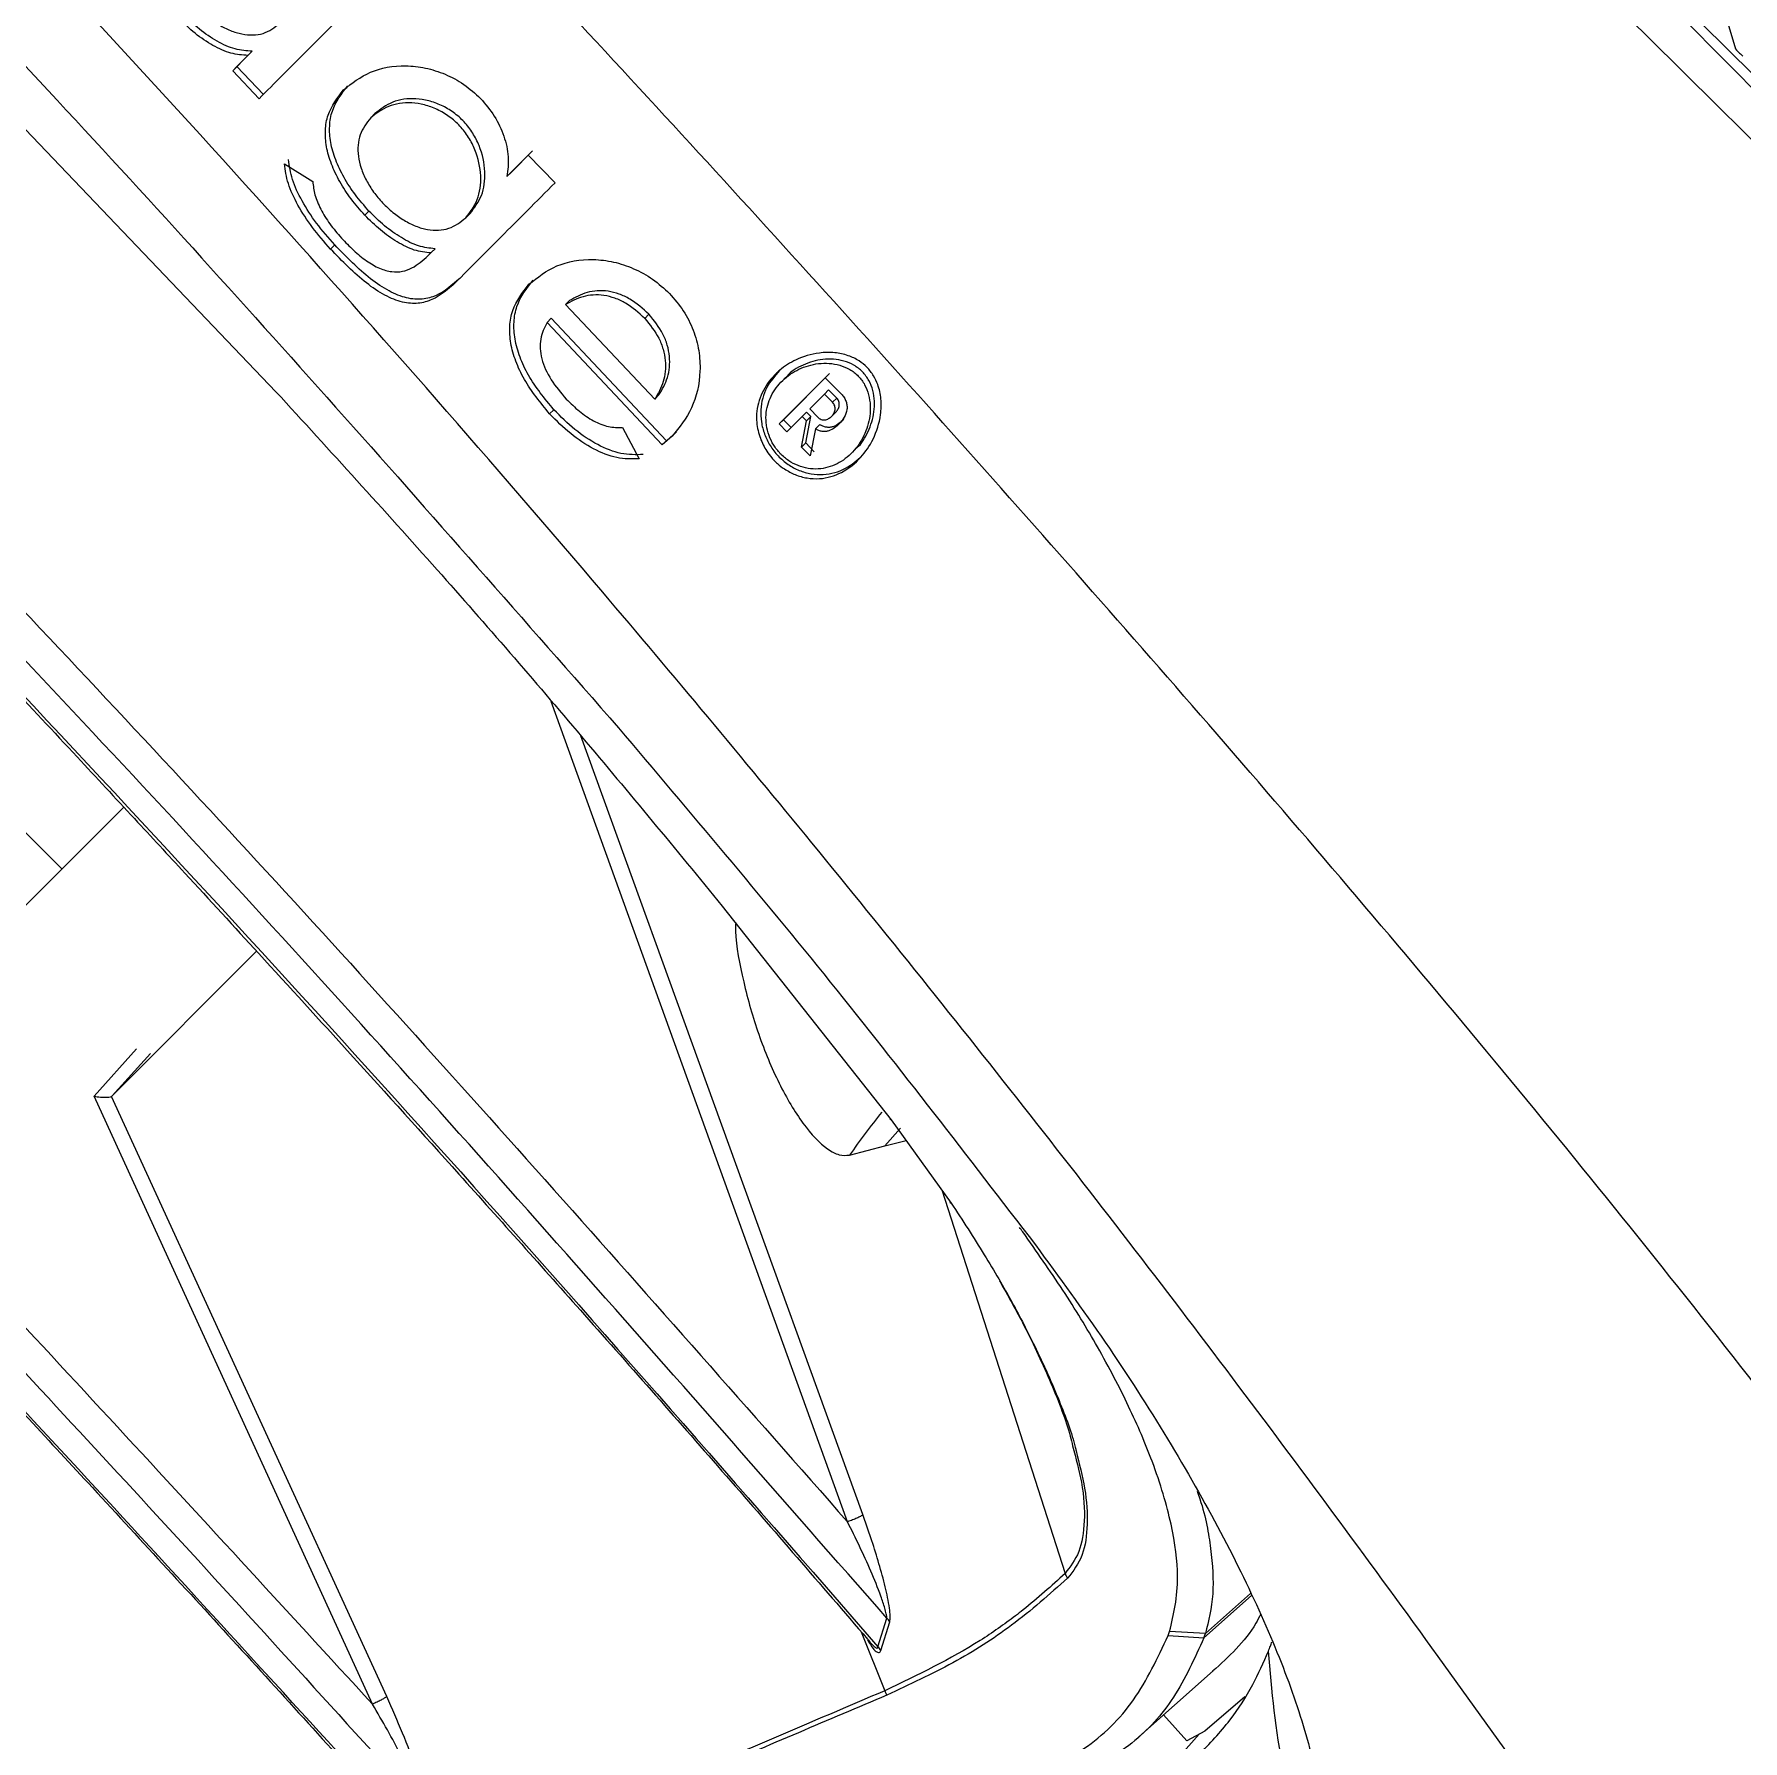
# Model space of a CAD drawing. Extents: x 525 to 613, y 487 to 635.
# Drawn here: x 598.949 to 601.479, y 575.03 to 577.558 of the extents above; entities that cross this region are included whole.
import ezdxf

# ---------------------------------------------------------------- set-up
doc = ezdxf.new("R2010")
doc.units = 0
doc.header["$MEASUREMENT"] = 0
doc.layers.add('1', color=4, linetype='Continuous')
doc.layers.add('STD TEST', color=3, linetype='Continuous')

# ---------------------------------------------------------------- blocks, each defined once
blk = doc.blocks.new('2023 VANGUARD')
at = {"layer": '1', "color": 3, "linetype": 'Continuous', "lineweight": 25}
for p, q in [((32.9196, -15.5734), (30.4812, -13.1583)), ((32.4711, -15.0286), (32.509, -15.1546)), ((30.2891, -15.1806), (30.3117, -15.1579)), ((30.3054, -15.1641), (30.3117, -15.1579)), ((30.2829, -15.1868), (30.3054, -15.1641)), ((30.2829, -15.1868), (30.2891, -15.1806)), ((30.3283, -15.222), (30.2891, -15.1806)), ((30.322, -15.2282), (30.2829, -15.1868)), ((29.9237, -15.2191), (30.347, -15.6624)), ((30.4873, -15.2566), (30.4935, -15.2504)), ((30.6953, -15.3374), (30.7269, -15.3056)), ((30.3594, -15.3247), (30.4015, -15.3511)), ((30.6891, -15.3436), (30.7207, -15.3119)), ((30.7207, -15.3119), (30.7603, -15.3528)), ((30.6891, -15.3436), (30.6953, -15.3374)), ((30.4785, -15.4009), (30.4847, -15.3947)), ((30.6282, -15.4046), (30.6345, -15.3984)), ((30.4278, -15.451), (30.434, -15.4448)), ((30.5723, -15.4608), (30.5785, -15.4546)), ((30.5723, -15.4608), (30.5763, -15.4567)), ((30.5763, -15.4567), (30.5826, -15.4505)), ((30.5785, -15.4546), (30.5826, -15.4505)), ((30.7757, -15.5334), (30.7819, -15.5272)), ((30.7757, -15.5334), (30.9081, -15.6733)), ((30.7486, -15.5597), (30.7548, -15.5535)), ((30.9191, -15.7412), (30.7486, -15.5597)), ((30.9253, -15.735), (30.7548, -15.5535)), ((30.8932, -15.5538), (30.8994, -15.5476)), ((31.0985, -15.7038), (31.1668, -15.6353)), ((31.0923, -15.71), (31.1606, -15.6416)), ((31.1024, -15.6409), (31.0962, -15.6471)), ((31.1594, -15.6659), (31.1656, -15.6597)), ((31.1606, -15.6416), (31.1845, -15.6659)), ((31.1775, -15.6719), (31.1656, -15.6597)), ((30.7523, -15.6952), (30.7586, -15.689)), ((30.9081, -15.6733), (30.9143, -15.6671)), ((31.1594, -15.6659), (31.1375, -15.6878)), ((31.1375, -15.6878), (31.1494, -15.7)), ((31.1713, -15.6781), (31.1594, -15.6659)), ((31.1713, -15.6781), (31.1775, -15.6719)), ((29.3504, -15.6911), (30.0298, -16.3695)), ((30.8605, -15.7156), (30.8848, -15.7617)), ((31.0923, -15.71), (31.0985, -15.7038)), ((31.1036, -15.7217), (31.0923, -15.71)), ((31.1099, -15.7155), (31.0985, -15.7038)), ((31.1264, -15.6989), (31.1036, -15.7217)), ((31.1254, -15.7444), (31.1328, -15.7055)), ((31.1264, -15.6989), (31.1326, -15.6927)), ((31.1328, -15.7055), (31.1264, -15.6989)), ((31.1316, -15.7381), (31.139, -15.6993)), ((31.139, -15.6993), (31.1326, -15.6927)), ((31.1328, -15.7055), (31.139, -15.6993)), ((31.1462, -15.7174), (31.1524, -15.7111)), ((31.1682, -15.7007), (31.1698, -15.6991)), ((31.1698, -15.6991), (31.1761, -15.6928)), ((30.9339, -15.7282), (30.9191, -15.7412)), ((30.9191, -15.7412), (30.9253, -15.735)), ((30.9352, -15.7263), (30.9253, -15.735)), ((30.9339, -15.7282), (30.9401, -15.722)), ((31.1254, -15.7444), (31.1316, -15.7381)), ((31.1443, -15.7514), (31.1316, -15.7381)), ((31.1462, -15.7174), (31.1381, -15.7576)), ((31.1381, -15.7576), (31.1254, -15.7444)), ((31.1993, -15.7535), (31.2055, -15.7473)), ((31.1935, -17.3366), (30.7545, -16.1212)), ((31.2162, -17.326), (30.7986, -16.172)), ((29.9517, -16.4477), (30.1215, -16.2778)), ((31.0081, -16.4244), (31.2583, -16.7411)), ((30.1046, -16.7058), (30.3182, -16.4911)), ((30.0777, -16.7061), (30.1404, -16.636)), ((30.1046, -16.7058), (30.1612, -16.6428)), ((30.49, -17.6069), (30.0777, -16.7061)), ((30.1046, -16.7058), (30.1035, -16.7067)), ((30.511, -17.5957), (30.1035, -16.7067)), ((31.2486, -16.7797), (31.2719, -16.7534)), ((31.2583, -16.7411), (31.347, -16.8644)), ((31.2486, -16.7797), (31.2805, -16.7719)), ((31.1964, -16.7934), (31.2486, -16.7797)), ((31.3331, -16.845), (31.5158, -17.4131)), ((31.2297, -17.3647), (31.2162, -17.326)), ((31.7214, -17.5086), (31.7918, -17.446)), ((31.7903, -17.443), (31.7236, -17.5022)), ((31.2386, -17.5218), (31.2516, -17.4793)), ((31.2428, -17.5274), (31.256, -17.4849)), ((31.2137, -17.4995), (31.2487, -17.587)), ((31.6684, -17.5053), (31.6706, -17.4992)), ((31.6684, -17.5053), (31.7214, -17.5086)), ((31.7236, -17.5022), (31.6706, -17.4992)), ((31.7214, -17.5086), (31.7236, -17.5022)), ((31.6206, -17.6594), (31.7353, -17.5576)), ((31.7822, -17.5959), (31.723, -17.6467)), ((31.6961, -17.6612), (31.6618, -17.6228)), ((31.6355, -17.7404), (31.7146, -17.6513)), ((31.723, -17.6467), (31.6961, -17.6612))]:
    blk.add_line(p, q, dxfattribs=at)
for centre, radius, start, end in [((31.3472, -16.8621), 0.00231, 177.2511, 266.156), ((31.5353, -17.4074), 0.0204, 196.2949, 219.5604), ((31.2389, -17.4936), 0.0192, 26.9401, 48.2538), ((31.2257, -17.5362), 0.0193, 27.1455, 48.0766), ((31.2686, -17.5806), 0.0209, 197.9324, 217.8322)]:
    blk.add_arc(centre, radius, start, end, dxfattribs=at)
for points, knots in [([(26.8663, -9.7116), (26.937, -9.7812), (27.0812, -9.923), (27.2872, -10.1253), (27.4722, -10.3069), (27.6216, -10.4534), (27.7474, -10.5767), (27.8647, -10.6918), (27.9896, -10.8141), (28.1434, -10.965), (28.3305, -11.1483), (28.5539, -11.3673), (28.7978, -11.6064), (29.1727, -11.974), (29.664, -12.4562), (30.258, -13.0407), (30.9241, -13.6973), (31.6654, -14.4298), (32.3021, -15.0605), (32.756, -15.5099), (33.0391, -15.7902), (33.347, -16.0949), (33.6662, -16.4106), (33.8829, -16.6245), (33.9883, -16.7285)], [0, 0, 0, 0, 0.029767, 0.060688, 0.086611, 0.107534, 0.123455, 0.139475, 0.15683, 0.175896, 0.204115, 0.235405, 0.26976, 0.306593, 0.392938, 0.476282, 0.556631, 0.673578, 0.789035, 0.825555, 0.865273, 0.90861, 0.955567, 1, 1, 1, 1]), ([(33.089, -17.8555), (32.8469, -17.5345), (32.3652, -16.8957), (31.5863, -15.9847), (30.7889, -15.0999), (29.9669, -14.2414), (29.1318, -13.4082), (28.2861, -12.5963), (27.4201, -11.8141), (26.5231, -11.0565), (25.896, -10.586), (25.5807, -10.3493)], [0, 0, 0, 0, 0.113392, 0.225638, 0.337341, 0.448782, 0.560233, 0.669481, 0.778832, 0.888788, 1, 1, 1, 1]), ([(32.6165, -18.3278), (32.528, -18.1961), (32.3492, -17.9299), (32.0677, -17.5326), (31.7728, -17.1325), (31.4636, -16.7304), (31.1491, -16.3383), (30.7744, -15.8893), (30.3282, -15.3796), (29.7887, -14.7964), (29.285, -14.2806), (28.8367, -13.84), (28.4614, -13.4835), (28.0918, -13.1442), (27.7284, -12.8222), (27.3605, -12.5075), (26.9058, -12.1331), (26.3605, -11.7073), (25.7337, -11.2469), (25.3112, -10.9616), (25.103, -10.821)], [0, 0, 0, 0, 0.0447089, 0.0903487, 0.1369096, 0.1843794, 0.2327447, 0.2779544, 0.3484175, 0.4226792, 0.500679, 0.5505248, 0.5989031, 0.6457948, 0.691185, 0.7350623, 0.7815627, 0.8564232, 0.9292521, 1, 1, 1, 1]), ([(33.9893, -16.6933), (33.9889, -16.6929), (33.9856, -16.6895), (33.9746, -16.6784), (33.9354, -16.6386), (33.7891, -16.4902), (33.2206, -15.9119), (32.0987, -14.7662), (31.072, -13.7471), (30.4807, -13.1602)], [0, 0, 0, 0, 0.000353, 0.002828, 0.009436, 0.033986, 0.128384, 0.498019, 1, 1, 1, 1]), ([(29.1292, -14.3048), (29.4256, -14.6058), (30.0184, -15.2078), (30.5757, -15.8428), (30.8544, -16.1603)], [0, 0, 0, 0, 0.499996, 1, 1, 1, 1]), ([(30.211, -14.9694), (30.2052, -14.9772), (30.1936, -14.9927), (30.1926, -15.02), (30.1985, -15.043), (30.2063, -15.0606), (30.2171, -15.0778), (30.2305, -15.0938), (30.2459, -15.1077), (30.2624, -15.1192), (30.2796, -15.1278), (30.3022, -15.1346), (30.3294, -15.1343), (30.3449, -15.1225), (30.3527, -15.1167)], [0, 0, 0, 0, 0.12499, 0.249364, 0.312143, 0.374762, 0.437131, 0.499404, 0.561771, 0.624289, 0.687076, 0.750133, 0.874832, 1, 1, 1, 1]), ([(30.4829, -15.0668), (30.4521, -15.0976), (30.3905, -15.1594), (30.3449, -15.2053), (30.322, -15.2282)], [0, 0, 0, 0, 0.498859, 1, 1, 1, 1]), ([(30.3054, -15.1641), (30.2971, -15.1636), (30.2806, -15.1625), (30.2535, -15.1501), (30.2268, -15.1323), (30.2107, -15.1166), (30.2027, -15.1087)], [0, 0, 0, 0, 0.2490933, 0.4975589, 0.7481941, 1, 1, 1, 1]), ([(30.3117, -15.1579), (30.3034, -15.1574), (30.2868, -15.1563), (30.2597, -15.1439), (30.2331, -15.126), (30.2169, -15.1103), (30.2089, -15.1025)], [0, 0, 0, 0, 0.249093, 0.497559, 0.748194, 1, 1, 1, 1]), ([(32.509, -15.1546), (32.511, -15.1566), (32.5145, -15.1602), (32.5181, -15.1637), (32.5196, -15.1653)], [0, 0, 0, 0, 0.560001, 1, 1, 1, 1]), ([(30.4471, -15.2152), (30.4595, -15.2054), (30.484, -15.1859), (30.5296, -15.1776), (30.5684, -15.1818), (30.5977, -15.1912), (30.626, -15.2061), (30.642, -15.2206), (30.65, -15.2279)], [0, 0, 0, 0, 0.250279, 0.4980642, 0.6233291, 0.7486562, 0.8739812, 1, 1, 1, 1]), ([(30.4847, -15.3947), (30.4778, -15.3867), (30.4639, -15.3709), (30.4472, -15.345), (30.4346, -15.3188), (30.4271, -15.2929), (30.4257, -15.2685), (30.4307, -15.2383), (30.4443, -15.2207), (30.4533, -15.209)], [0, 0, 0, 0, 0.125805, 0.250976, 0.375602, 0.499986, 0.624243, 0.748979, 1, 1, 1, 1]), ([(30.4785, -15.4009), (30.4716, -15.393), (30.4577, -15.3771), (30.441, -15.3512), (30.4284, -15.325), (30.4209, -15.2991), (30.4194, -15.2747), (30.4245, -15.2445), (30.4381, -15.2269), (30.4471, -15.2152)], [0, 0, 0, 0, 0.125805, 0.250976, 0.375602, 0.499986, 0.624243, 0.748979, 1, 1, 1, 1]), ([(30.6282, -15.4046), (30.6346, -15.3963), (30.6474, -15.3796), (30.6525, -15.343), (30.6454, -15.3101), (30.6328, -15.2853), (30.62, -15.2684), (30.6041, -15.2543), (30.5861, -15.2438), (30.567, -15.2368), (30.5417, -15.233), (30.5118, -15.2374), (30.4955, -15.2502), (30.4873, -15.2566)], [0, 0, 0, 0, 0.124948, 0.249356, 0.374617, 0.437003, 0.499168, 0.561376, 0.62381, 0.686611, 0.749651, 0.874484, 1, 1, 1, 1]), ([(30.6345, -15.3984), (30.6408, -15.39), (30.6536, -15.3734), (30.6587, -15.3368), (30.6516, -15.3039), (30.639, -15.2791), (30.6262, -15.2622), (30.6103, -15.2481), (30.5923, -15.2376), (30.5732, -15.2306), (30.5479, -15.2268), (30.518, -15.2312), (30.5017, -15.244), (30.4935, -15.2504)], [0, 0, 0, 0, 0.124948, 0.249356, 0.374617, 0.437003, 0.499168, 0.561376, 0.62381, 0.686611, 0.749651, 0.874484, 1, 1, 1, 1]), ([(30.65, -15.2279), (30.6572, -15.2364), (30.6717, -15.2534), (30.6854, -15.2834), (30.6928, -15.3146), (30.6903, -15.3339), (30.6891, -15.3436)], [0, 0, 0, 0, 0.2518337, 0.5021595, 0.7505542, 1, 1, 1, 1]), ([(30.4873, -15.2566), (30.4812, -15.2645), (30.4691, -15.2802), (30.4672, -15.3078), (30.4727, -15.3313), (30.4804, -15.3493), (30.4912, -15.3667), (30.5047, -15.3829), (30.5201, -15.3971), (30.5368, -15.4089), (30.5541, -15.4176), (30.5714, -15.4227), (30.5879, -15.4237), (30.6084, -15.4201), (30.6203, -15.4108), (30.6282, -15.4046)], [0, 0, 0, 0, 0.124782, 0.249008, 0.31191, 0.374467, 0.43678, 0.499078, 0.561573, 0.62413, 0.686729, 0.749479, 0.812048, 0.874509, 1, 1, 1, 1]), ([(30.4278, -15.451), (30.4185, -15.4404), (30.4001, -15.4193), (30.3785, -15.3858), (30.3636, -15.3534), (30.3608, -15.3343), (30.3594, -15.3247)], [0, 0, 0, 0, 0.250651, 0.499403, 0.748659, 1, 1, 1, 1]), ([(30.434, -15.4448), (30.4247, -15.4342), (30.4063, -15.4131), (30.3847, -15.3796), (30.3698, -15.3472), (30.367, -15.3281), (30.3656, -15.3185)], [0, 0, 0, 0, 0.250651, 0.499403, 0.748659, 1, 1, 1, 1]), ([(30.4015, -15.3511), (30.4022, -15.3575), (30.4036, -15.3703), (30.4128, -15.3919), (30.4261, -15.414), (30.438, -15.4278), (30.4439, -15.4347)], [0, 0, 0, 0, 0.251108, 0.500562, 0.749465, 1, 1, 1, 1]), ([(30.7603, -15.3528), (30.7329, -15.3804), (30.6779, -15.4354), (30.6347, -15.4789), (30.613, -15.5006)], [0, 0, 0, 0, 0.500251, 1, 1, 1, 1]), ([(29.4172, -15.4035), (29.72, -15.7196), (30.3257, -16.3518), (30.9042, -17.0083), (31.1935, -17.3366)], [0, 0, 0, 0, 0.49994, 1, 1, 1, 1]), ([(30.5763, -15.4567), (30.5683, -15.4559), (30.5522, -15.4542), (30.5263, -15.441), (30.5012, -15.4235), (30.4861, -15.4084), (30.4785, -15.4009)], [0, 0, 0, 0, 0.249563, 0.499042, 0.748896, 1, 1, 1, 1]), ([(30.5826, -15.4505), (30.5745, -15.4497), (30.5584, -15.448), (30.5326, -15.4348), (30.5074, -15.4172), (30.4923, -15.4022), (30.4847, -15.3947)], [0, 0, 0, 0, 0.249563, 0.499042, 0.748896, 1, 1, 1, 1]), ([(31.2516, -17.4793), (30.9459, -17.13), (30.3345, -16.4316), (29.6921, -15.7607), (29.3709, -15.4253)], [0, 0, 0, 0, 0.500027, 1, 1, 1, 1]), ([(30.4439, -15.4347), (30.4499, -15.4409), (30.4617, -15.4532), (30.481, -15.4691), (30.5006, -15.4804), (30.5249, -15.4871), (30.5495, -15.4811), (30.5647, -15.4676), (30.5723, -15.4608)], [0, 0, 0, 0, 0.125492, 0.250168, 0.375052, 0.500571, 0.750149, 1, 1, 1, 1]), ([(29.3404, -15.4542), (29.3979, -15.5137), (29.511, -15.6306), (29.6718, -15.799), (29.8168, -15.9519), (29.9415, -16.0845), (30.0461, -16.1965), (30.1341, -16.2913), (30.2238, -16.3883), (30.3304, -16.5043), (30.4658, -16.6528), (30.6267, -16.831), (30.8127, -17.0395), (31.0148, -17.2688), (31.1536, -17.4298), (31.2231, -17.5104)], [0, 0, 0, 0, 0.089075, 0.174907, 0.250452, 0.31571, 0.370682, 0.415366, 0.454818, 0.512821, 0.584886, 0.671012, 0.771199, 0.885449, 1, 1, 1, 1]), ([(29.3419, -15.4497), (29.558, -15.675), (29.9903, -16.1257), (30.6237, -16.8158), (31.0336, -17.2865), (31.2386, -17.5218)], [0, 0, 0, 0, 0.333307, 0.666645, 1, 1, 1, 1]), ([(30.613, -15.5006), (30.6019, -15.5104), (30.5852, -15.5252), (30.558, -15.5324), (30.5347, -15.5311), (30.5085, -15.5205), (30.4715, -15.4959), (30.4452, -15.469), (30.4278, -15.451)], [0, 0, 0, 0, 0.249349, 0.375038, 0.500403, 0.625244, 0.750197, 1, 1, 1, 1]), ([(30.6192, -15.4944), (30.6081, -15.5042), (30.5914, -15.519), (30.5642, -15.5262), (30.541, -15.5249), (30.5147, -15.5143), (30.4777, -15.4897), (30.4515, -15.4628), (30.434, -15.4448)], [0, 0, 0, 0, 0.249349, 0.375038, 0.500403, 0.625244, 0.750197, 1, 1, 1, 1]), ([(30.7217, -15.5032), (30.7345, -15.493), (30.76, -15.4728), (30.8072, -15.4644), (30.847, -15.4692), (30.877, -15.4792), (30.9057, -15.4947), (30.9218, -15.5095), (30.9299, -15.5169)], [0, 0, 0, 0, 0.250101, 0.497893, 0.6232, 0.74848, 0.873898, 1, 1, 1, 1]), ([(30.7523, -15.6952), (30.7387, -15.6785), (30.7183, -15.6535), (30.7015, -15.6172), (30.6939, -15.5904), (30.6925, -15.5651), (30.698, -15.5337), (30.7122, -15.5154), (30.7217, -15.5032)], [0, 0, 0, 0, 0.250192, 0.374872, 0.499336, 0.623741, 0.748611, 1, 1, 1, 1]), ([(30.7586, -15.689), (30.7449, -15.6723), (30.7245, -15.6473), (30.7077, -15.611), (30.7001, -15.5842), (30.6987, -15.5589), (30.7042, -15.5275), (30.7184, -15.5092), (30.7279, -15.497)], [0, 0, 0, 0, 0.250192, 0.374872, 0.499336, 0.623741, 0.748611, 1, 1, 1, 1]), ([(30.8994, -15.5476), (30.8904, -15.5394), (30.8768, -15.5271), (30.8553, -15.5172), (30.8335, -15.5116), (30.8066, -15.5136), (30.7902, -15.5227), (30.7819, -15.5272)], [0, 0, 0, 0, 0.250278, 0.374511, 0.49935, 0.748151, 1, 1, 1, 1]), ([(30.8932, -15.5538), (30.8842, -15.5456), (30.8706, -15.5333), (30.8491, -15.5234), (30.8273, -15.5178), (30.8004, -15.5198), (30.784, -15.5289), (30.7757, -15.5334)], [0, 0, 0, 0, 0.250278, 0.374511, 0.49935, 0.748151, 1, 1, 1, 1]), ([(30.9299, -15.5169), (30.9371, -15.5253), (30.9514, -15.5418), (30.966, -15.571), (30.9742, -15.6016), (30.9765, -15.6419), (30.9655, -15.6893), (30.9444, -15.7152), (30.9339, -15.7282)], [0, 0, 0, 0, 0.125682, 0.250471, 0.375422, 0.500754, 0.749187, 1, 1, 1, 1]), ([(30.7486, -15.5597), (30.7447, -15.5675), (30.7387, -15.5792), (30.7379, -15.5984), (30.7411, -15.6186), (30.7533, -15.6454), (30.769, -15.6639), (30.7769, -15.6732)], [0, 0, 0, 0, 0.250208, 0.37444, 0.499608, 0.748677, 1, 1, 1, 1]), ([(30.8932, -15.5538), (30.9009, -15.5632), (30.9124, -15.5774), (30.9209, -15.5994), (30.9252, -15.6217), (30.9225, -15.6488), (30.9129, -15.6651), (30.9081, -15.6733)], [0, 0, 0, 0, 0.249739, 0.374665, 0.500101, 0.749804, 1, 1, 1, 1]), ([(30.9143, -15.6671), (30.9191, -15.6589), (30.9287, -15.6426), (30.9314, -15.6155), (30.9271, -15.5933), (30.9187, -15.5713), (30.9071, -15.557), (30.8994, -15.5476)], [0, 0, 0, 0, 0.250562, 0.499168, 0.624543, 0.749433, 1, 1, 1, 1]), ([(31.0845, -15.7638), (31.0845, -15.7638), (31.0844, -15.7637), (31.0841, -15.7634), (31.0831, -15.7623), (31.0794, -15.7581), (31.0719, -15.7481), (31.0632, -15.7306), (31.0585, -15.7101), (31.0588, -15.6856), (31.0673, -15.6594), (31.0819, -15.6406), (31.0986, -15.6257), (31.1185, -15.613), (31.1469, -15.6044), (31.1738, -15.6037), (31.194, -15.6079), (31.2102, -15.6157), (31.223, -15.626), (31.2323, -15.6382), (31.2398, -15.654), (31.244, -15.6737), (31.243, -15.7017), (31.2334, -15.7323), (31.2133, -15.762), (31.1864, -15.7835), (31.1577, -15.7921), (31.1339, -15.7909), (31.1162, -15.7859), (31.1014, -15.7781), (31.0911, -15.7703), (31.0862, -15.7655), (31.0845, -15.7638)], [0, 0, 0, 0, 0.000072, 0.000597, 0.002016, 0.007306, 0.027584, 0.062548, 0.102855, 0.133014, 0.191275, 0.250029, 0.261691, 0.312456, 0.374569, 0.412995, 0.446626, 0.475632, 0.499758, 0.526062, 0.549056, 0.58483, 0.623805, 0.688795, 0.746269, 0.811934, 0.87362, 0.905757, 0.937092, 0.966767, 0.988236, 1, 1, 1, 1]), ([(31.2053, -15.747), (31.206, -15.7465), (31.2144, -15.7403), (31.2249, -15.7215), (31.233, -15.6975), (31.234, -15.6765), (31.2316, -15.6606), (31.2258, -15.6456), (31.2163, -15.6324), (31.2033, -15.6225), (31.1883, -15.6164), (31.1726, -15.6137), (31.1516, -15.6141), (31.1276, -15.6221), (31.109, -15.6323), (31.103, -15.6406), (31.1026, -15.6411)], [0, 0, 0, 0, 0.010965, 0.133091, 0.255458, 0.31761, 0.379442, 0.440288, 0.500897, 0.561636, 0.622767, 0.684765, 0.746689, 0.869156, 0.99193, 1, 1, 1, 1]), ([(31.0929, -15.6309), (31.086, -15.6389), (31.0716, -15.6556), (31.0643, -15.6833), (31.0654, -15.7072), (31.0701, -15.7252), (31.0782, -15.7427), (31.0865, -15.7526), (31.0907, -15.7576)], [0, 0, 0, 0, 0.23473, 0.488688, 0.616464, 0.744345, 0.871918, 1, 1, 1, 1]), ([(31.094, -15.7542), (31.098, -15.7579), (31.106, -15.7652), (31.1203, -15.7724), (31.1352, -15.7766), (31.1552, -15.7776), (31.179, -15.7707), (31.2021, -15.7529), (31.2191, -15.7283), (31.2268, -15.7036), (31.2277, -15.6827), (31.2253, -15.6668), (31.2196, -15.6518), (31.2101, -15.6386), (31.1971, -15.6288), (31.1821, -15.6226), (31.1664, -15.6199), (31.1454, -15.6204), (31.1208, -15.6279), (31.0964, -15.6447), (31.079, -15.668), (31.0722, -15.6918), (31.073, -15.7119), (31.0768, -15.7271), (31.0836, -15.7417), (31.0905, -15.75), (31.094, -15.7542)], [0, 0, 0, 0, 0.0313056, 0.0624524, 0.0937223, 0.1251135, 0.1874705, 0.2500611, 0.3123126, 0.3746875, 0.4063684, 0.4378858, 0.4689011, 0.4997956, 0.5307567, 0.5619168, 0.5935192, 0.6250842, 0.6875095, 0.7500916, 0.8126014, 0.8747746, 0.9061117, 0.9374406, 0.9686622, 1, 1, 1, 1]), ([(30.347, -15.6624), (30.427, -15.75), (30.5804, -15.918), (30.8008, -16.1725), (30.939, -16.3404), (31.0081, -16.4244)], [0, 0, 0, 0, 0.352419, 0.676072, 1, 1, 1, 1]), ([(30.891, -15.7555), (30.8802, -15.7558), (30.8585, -15.7563), (30.8234, -15.7421), (30.7891, -15.7195), (30.7688, -15.6992), (30.7586, -15.689)], [0, 0, 0, 0, 0.249909, 0.498884, 0.748725, 1, 1, 1, 1]), ([(30.7769, -15.6732), (30.7833, -15.6795), (30.7959, -15.692), (30.8173, -15.7062), (30.8396, -15.7155), (30.8535, -15.7155), (30.8605, -15.7156)], [0, 0, 0, 0, 0.251494, 0.500507, 0.749334, 1, 1, 1, 1]), ([(31.1698, -15.6991), (31.1711, -15.6976), (31.1735, -15.6948), (31.1751, -15.6902), (31.1753, -15.6862), (31.1747, -15.6833), (31.1734, -15.6804), (31.172, -15.6789), (31.1713, -15.6781)], [0, 0, 0, 0, 0.249296, 0.498654, 0.623865, 0.748908, 0.874113, 1, 1, 1, 1]), ([(31.1761, -15.6928), (31.1773, -15.6914), (31.1797, -15.6886), (31.1813, -15.6839), (31.1815, -15.68), (31.1809, -15.677), (31.1796, -15.6742), (31.1782, -15.6727), (31.1775, -15.6719)], [0, 0, 0, 0, 0.249296, 0.498654, 0.623865, 0.748908, 0.874113, 1, 1, 1, 1]), ([(31.1845, -15.6659), (31.1859, -15.6675), (31.1888, -15.6708), (31.1916, -15.6766), (31.193, -15.6828), (31.1928, -15.691), (31.1894, -15.7007), (31.1843, -15.7066), (31.1817, -15.7096)], [0, 0, 0, 0, 0.125316, 0.250129, 0.375064, 0.500555, 0.749814, 1, 1, 1, 1]), ([(30.8848, -15.7617), (30.874, -15.762), (30.8523, -15.7625), (30.8172, -15.7483), (30.7829, -15.7257), (30.7625, -15.7054), (30.7523, -15.6952)], [0, 0, 0, 0, 0.249909, 0.498884, 0.748725, 1, 1, 1, 1]), ([(31.1817, -15.7096), (31.1793, -15.7118), (31.1746, -15.7162), (31.1675, -15.7202), (31.161, -15.7216), (31.1559, -15.7214), (31.1509, -15.7199), (31.1478, -15.7182), (31.1462, -15.7174)], [0, 0, 0, 0, 0.249834, 0.499045, 0.624064, 0.749129, 0.874216, 1, 1, 1, 1]), ([(31.1494, -15.7), (31.1502, -15.7007), (31.1517, -15.7021), (31.1544, -15.7035), (31.1573, -15.7042), (31.1611, -15.7041), (31.1656, -15.7026), (31.1684, -15.7002), (31.1698, -15.6991)], [0, 0, 0, 0, 0.125361, 0.250258, 0.375259, 0.500795, 0.750034, 1, 1, 1, 1]), ([(31.1879, -15.7033), (31.1856, -15.7056), (31.1809, -15.71), (31.1737, -15.714), (31.1672, -15.7154), (31.1621, -15.7151), (31.1571, -15.7137), (31.154, -15.712), (31.1524, -15.7111)], [0, 0, 0, 0, 0.249834, 0.499045, 0.624064, 0.749129, 0.874216, 1, 1, 1, 1]), ([(31.0907, -15.7576), (31.0955, -15.7619), (31.105, -15.7707), (31.1219, -15.7795), (31.1397, -15.7846), (31.1634, -15.7859), (31.1909, -15.7785), (31.2073, -15.764), (31.2151, -15.7571)], [0, 0, 0, 0, 0.128609, 0.256556, 0.384927, 0.513759, 0.769755, 1, 1, 1, 1]), ([(28.9083, -15.9306), (29.1758, -16.2064), (29.7108, -16.7579), (30.2303, -17.3239), (30.49, -17.6069)], [0, 0, 0, 0, 0.499948, 1, 1, 1, 1]), ([(28.8583, -15.9456), (28.9543, -16.0442), (29.1561, -16.2513), (29.4711, -16.5797), (29.8129, -16.9412), (30.1806, -17.3363), (30.4318, -17.6134), (30.5622, -17.7571)], [0, 0, 0, 0, 0.165885, 0.348821, 0.548819, 0.765883, 1, 1, 1, 1]), ([(28.829, -15.9765), (28.88, -16.0288), (28.9806, -16.1319), (29.1243, -16.2802), (29.2543, -16.4152), (29.3663, -16.5321), (29.4604, -16.6308), (29.5396, -16.7142), (29.628, -16.8075), (29.7427, -16.9292), (29.898, -17.095), (30.0866, -17.2982), (30.2982, -17.5282), (30.4458, -17.6915), (30.5202, -17.7738)], [0, 0, 0, 0, 0.088774, 0.175045, 0.250975, 0.316566, 0.371816, 0.416727, 0.456379, 0.528032, 0.620036, 0.732393, 0.865102, 1, 1, 1, 1]), ([(30.5423, -17.7918), (30.2614, -17.4839), (29.6998, -16.8682), (29.1193, -16.2698), (28.8291, -15.9706)], [0, 0, 0, 0, 0.500025, 1, 1, 1, 1]), ([(30.8544, -16.1603), (30.96, -16.2852), (31.1723, -16.5363), (31.3716, -16.7959), (31.4718, -16.9264)], [0, 0, 0, 0, 0.497118, 1, 1, 1, 1]), ([(31.0279, -16.4494), (31.0278, -16.4534), (31.0275, -16.4796), (31.039, -16.5383), (31.0608, -16.6159), (31.0917, -16.6894), (31.1275, -16.75), (31.1584, -16.7821), (31.1814, -16.7946), (31.1914, -16.7938), (31.1964, -16.7934)], [0, 0, 0, 0, 0.0272527, 0.1806897, 0.3387237, 0.5012807, 0.6665275, 0.8338447, 0.9171839, 1, 1, 1, 1]), ([(30.0777, -16.7061), (30.0808, -16.7066), (30.0861, -16.7075), (30.0938, -16.7079), (30.0999, -16.7077), (30.1023, -16.707), (30.1035, -16.7067)], [0, 0, 0, 0, 0.308037, 0.533684, 0.781319, 1, 1, 1, 1]), ([(31.2443, -16.7298), (31.2443, -16.7298), (31.2274, -16.7509), (31.2119, -16.7721), (31.1964, -16.7934)], [0, 0, 0, 0, 0.000045, 1, 1, 1, 1]), ([(31.2583, -16.7411), (31.2579, -16.7411), (31.2571, -16.7412), (31.2569, -16.7407), (31.2573, -16.7401), (31.2574, -16.74)], [0, 0, 0, 0, 0.442766, 0.900576, 1, 1, 1, 1]), ([(31.347, -16.8644), (31.3638, -16.89), (31.3965, -16.94), (31.4373, -17.0107), (31.4756, -17.0839), (31.5072, -17.156), (31.5267, -17.2078), (31.5317, -17.2298), (31.532, -17.2316)], [0, 0, 0, 0, 0.190185, 0.370323, 0.5392866, 0.7679872, 0.9817263, 1, 1, 1, 1]), ([(31.4532, -16.9073), (31.4527, -16.9067), (31.4519, -16.9055), (31.4503, -16.9033), (31.4491, -16.9017), (31.4484, -16.9008)], [0, 0, 0, 0, 0.2806634, 0.5613272, 1, 1, 1, 1]), ([(31.6706, -17.4992), (31.6766, -17.474), (31.687, -17.4304), (31.6756, -17.3427), (31.6503, -17.2569), (31.6118, -17.167), (31.567, -17.0812), (31.514, -16.9936), (31.4734, -16.9361), (31.4532, -16.9073)], [0, 0, 0, 0, 0.218059, 0.37723, 0.536119, 0.657613, 0.779021, 0.889521, 1, 1, 1, 1]), ([(31.4718, -16.9264), (31.5071, -16.9745), (31.5775, -17.0705), (31.6695, -17.2144), (31.7487, -17.3536), (31.8127, -17.4851), (31.8603, -17.606), (31.89, -17.7132), (31.9025, -17.8057), (31.8948, -17.8515), (31.8909, -17.8744)], [0, 0, 0, 0, 0.12428, 0.248247, 0.372115, 0.496165, 0.620695, 0.746003, 0.872376, 1, 1, 1, 1]), ([(31.4186, -16.9795), (31.4311, -17.0018), (31.461, -17.055), (31.4958, -17.1322), (31.5196, -17.192), (31.5259, -17.2194), (31.527, -17.2242)], [0, 0, 0, 0, 0.246276, 0.586794, 0.927503, 1, 1, 1, 1]), ([(31.527, -17.2242), (31.5319, -17.2427), (31.5432, -17.2847), (31.5458, -17.3371), (31.5387, -17.3837), (31.5234, -17.4033), (31.5158, -17.4131)], [0, 0, 0, 0, 0.207713, 0.471708, 0.735826, 1, 1, 1, 1]), ([(31.532, -17.2316), (31.5369, -17.2506), (31.5472, -17.291), (31.55, -17.3426), (31.5434, -17.3894), (31.5278, -17.4098), (31.5196, -17.4204)], [0, 0, 0, 0, 0.216187, 0.46026, 0.71855, 1, 1, 1, 1]), ([(31.7114, -17.2912), (31.7128, -17.2951), (31.7241, -17.3273), (31.7328, -17.3795), (31.7375, -17.4482), (31.7284, -17.4837), (31.7236, -17.5022)], [0, 0, 0, 0, 0.040303, 0.332997, 0.651874, 1, 1, 1, 1]), ([(31.2162, -17.326), (31.2158, -17.3264), (31.2149, -17.3272), (31.2121, -17.329), (31.2076, -17.3313), (31.2021, -17.3337), (31.1973, -17.3354), (31.1948, -17.3362), (31.1935, -17.3366)], [0, 0, 0, 0, 0.136704, 0.266943, 0.500002, 0.733059, 0.863297, 1, 1, 1, 1]), ([(31.2516, -17.4793), (31.2516, -17.4784), (31.2517, -17.4765), (31.2507, -17.4716), (31.2481, -17.4618), (31.2408, -17.4405), (31.2234, -17.3969), (31.2055, -17.3608), (31.1935, -17.3366)], [0, 0, 0, 0, 0.025396, 0.052602, 0.110525, 0.232984, 0.486334, 1, 1, 1, 1]), ([(31.256, -17.4849), (31.2562, -17.4839), (31.2567, -17.4815), (31.2568, -17.4748), (31.2552, -17.4589), (31.2472, -17.4208), (31.2368, -17.3874), (31.2297, -17.3647)], [0, 0, 0, 0, 0.041714, 0.093656, 0.197716, 0.45402, 1, 1, 1, 1]), ([(31.5158, -17.4131), (31.4956, -17.4316), (31.472, -17.4532), (31.4295, -17.4859), (31.3669, -17.5303), (31.2976, -17.5636), (31.2487, -17.587)], [0, 0, 0, 0, 0.268602, 0.314799, 0.517091, 1, 1, 1, 1]), ([(31.5196, -17.4204), (31.4927, -17.4442), (31.4412, -17.4899), (31.3516, -17.5472), (31.2852, -17.578), (31.252, -17.5934)], [0, 0, 0, 0, 0.352702, 0.676087, 1, 1, 1, 1]), ([(31.8053, -17.4739), (31.8031, -17.4783), (31.7857, -17.5118), (31.7583, -17.5365), (31.7344, -17.558)], [0, 0, 0, 0, 0.130483, 1, 1, 1, 1]), ([(31.2232, -17.5116), (31.226, -17.5165), (31.2302, -17.5239), (31.2344, -17.5275), (31.2358, -17.5287)], [0, 0, 0, 0, 0.663549, 1, 1, 1, 1]), ([(31.2233, -17.5102), (31.2238, -17.5108), (31.227, -17.5156), (31.2304, -17.5189), (31.2333, -17.5218)], [0, 0, 0, 0, 0.129001, 1, 1, 1, 1]), ([(31.4843, -17.7066), (31.5047, -17.6959), (31.5568, -17.6686), (31.6218, -17.6047), (31.6528, -17.5385), (31.6684, -17.5053)], [0, 0, 0, 0, 0.242733, 0.619617, 1, 1, 1, 1]), ([(31.7214, -17.5086), (31.7076, -17.5391), (31.6804, -17.5993), (31.6186, -17.6678), (31.5637, -17.6984), (31.5366, -17.7135)], [0, 0, 0, 0, 0.3415071, 0.6745448, 1, 1, 1, 1]), ([(31.2333, -17.5218), (31.234, -17.5223), (31.2352, -17.5233), (31.2369, -17.524), (31.2381, -17.5237), (31.2384, -17.5224), (31.2386, -17.5218)], [0, 0, 0, 0, 0.26891, 0.521985, 0.761428, 1, 1, 1, 1]), ([(31.2358, -17.5287), (31.2365, -17.5292), (31.2382, -17.5304), (31.2403, -17.5307), (31.2419, -17.5296), (31.2425, -17.5281), (31.2428, -17.5274)], [0, 0, 0, 0, 0.231938, 0.563575, 0.77914, 1, 1, 1, 1]), ([(31.7139, -17.6822), (31.7298, -17.6655), (31.7598, -17.6339), (31.7938, -17.5812), (31.8096, -17.5451), (31.817, -17.5283)], [0, 0, 0, 0, 0.375796, 0.709447, 1, 1, 1, 1]), ([(31.817, -17.5282), (31.818, -17.5258), (31.8197, -17.5213), (31.8212, -17.5168), (31.8218, -17.5147)], [0, 0, 0, 0, 0.560001, 1, 1, 1, 1]), ([(31.8909, -17.8744), (31.8713, -17.8179), (31.8323, -17.7048), (31.8221, -17.5871), (31.817, -17.5283)], [0, 0, 0, 0, 0.500008, 1, 1, 1, 1]), ([(31.2487, -17.587), (31.1397, -17.6336), (30.9217, -17.7268), (30.5534, -17.8788), (30.1591, -18.0376), (29.8714, -18.1476), (29.7276, -18.2026)], [0, 0, 0, 0, 0.249996, 0.499995, 0.749996, 1, 1, 1, 1]), ([(31.252, -17.5934), (31.1649, -17.6305), (30.9931, -17.7037), (30.775, -17.7941), (30.6185, -17.8582), (30.5278, -17.8951), (30.4379, -17.9314), (30.3554, -17.9645), (30.2633, -18.0012), (30.1598, -18.0422), (30.0439, -18.0876), (29.9351, -18.1298), (29.8332, -18.169), (29.7648, -18.195), (29.7306, -18.208)], [0, 0, 0, 0, 0.200875, 0.396231, 0.456503, 0.516239, 0.57544, 0.630724, 0.673355, 0.748347, 0.821887, 0.882771, 0.941398, 1, 1, 1, 1]), ([(30.511, -17.5957), (30.51, -17.5964), (30.508, -17.598), (30.5027, -17.6009), (30.4966, -17.604), (30.4923, -17.6059), (30.49, -17.6069)], [0, 0, 0, 0, 0.2651229, 0.500012, 0.7348869, 1, 1, 1, 1]), ([(30.5622, -17.7571), (30.5623, -17.7568), (30.5625, -17.756), (30.5624, -17.7538), (30.5604, -17.7433), (30.5498, -17.7186), (30.5268, -17.6702), (30.5048, -17.6323), (30.49, -17.6069)], [0, 0, 0, 0, 0.012072, 0.024808, 0.051838, 0.232455, 0.48621, 1, 1, 1, 1]), ([(30.5658, -17.7619), (30.5662, -17.7608), (30.5671, -17.7584), (30.567, -17.7507), (30.5639, -17.7327), (30.5477, -17.6789), (30.5269, -17.6316), (30.511, -17.5957)], [0, 0, 0, 0, 0.032067, 0.075182, 0.158067, 0.359041, 1, 1, 1, 1])]:
    blk.add_open_spline(points, degree=3, knots=knots, dxfattribs=at)
blk = doc.blocks.new('2026 Vanguard')
at = {"layer": 'STD TEST', "color": 1}
blk.add_blockref('2023 VANGUARD', (44.1613, 88.209), dxfattribs=at)

msp = doc.modelspace()

# ---------------------------------------------------------------- block references
at = {"layer": '1'}
msp.add_blockref('2026 Vanguard', (524.7985, 504.4821), dxfattribs=at)

doc.saveas('drawing.dxf')
